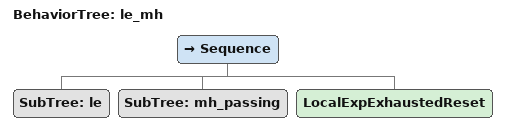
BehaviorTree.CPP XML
<?xml version="1.0" encoding="UTF-8"?>
<root BTCPP_format="4">
  <include path="./le.xml" />
  <include path="./manhole_passing.xml" />
  <BehaviorTree ID="le_mh">
    <Sequence>
      <SubTree ID="le"/>
      <SubTree ID="mh_passing"/>
      <LocalExpExhaustedReset/>
    </Sequence>
  </BehaviorTree>

</root>
